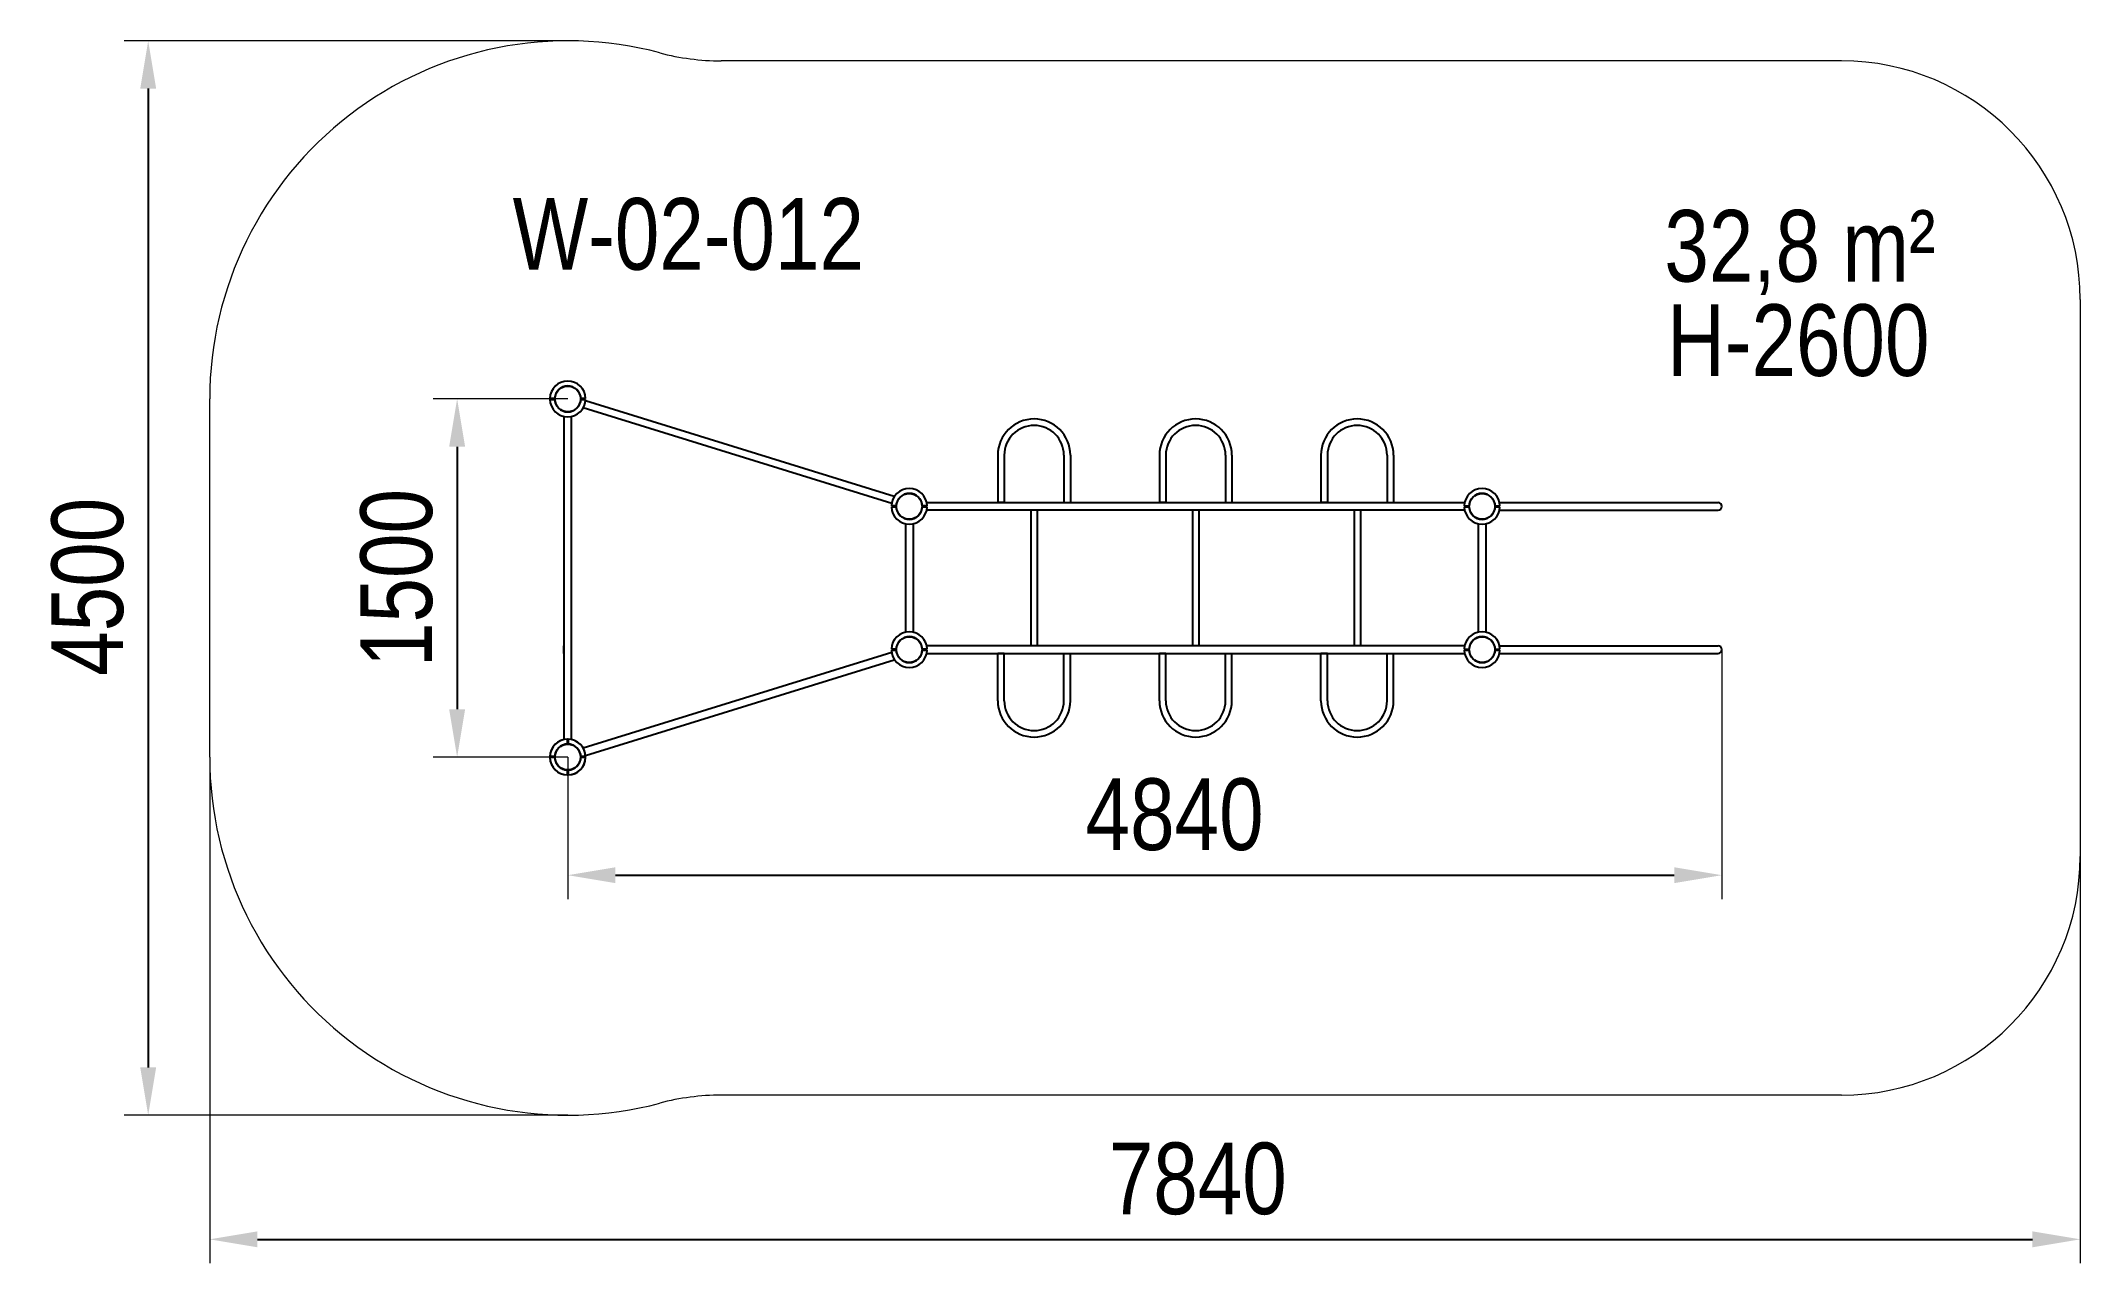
# Model space of a CAD drawing. Header units: millimetres. Extents: x -4751 to 3794, y -2773 to 2347.
import ezdxf

# ---------------------------------------------------------------- set-up
doc = ezdxf.new("R2010")
doc.units = ezdxf.units.MM
for name, color, linetype in [('DIKOM_АРТИКУЛ', 7, 'Continuous'), ('DIKOM_ЗОНА', 80, 'Continuous'), ('DIKOM_ОБЪЕКТ', 7, 'Continuous'), ('DIKOM_РАЗМЕР_ЗОНА', 7, 'Continuous'), ('DIKOM_РАЗМЕР_ОБЪЕКТА', 7, 'Continuous')]:
    doc.layers.add(name, color=color, linetype=linetype)
doc.styles.add('style1', font='arial.ttf', dxfattribs={"width": 0.8})
doc.dimstyles.new('1-50', dxfattribs={"dimtxt": 300, "dimasz": 200, "dimexe": 100, "dimexo": 0, "dimgap": 100, "dimtad": 1, "dimdec": 0, "dimtxsty": 'style1', "dimcen": 0, "dimclrd": 7, "dimclre": 7, "dimadec": 1, "dimazin": 2, "dimtfac": 1, "dimtdec": 0, "dimtmove": 0, "dimatfit": 3, "dimfxl": 0, "dimlwd": 25, "dimlwe": 18, "dimarcsym": 0})

# ---------------------------------------------------------------- blocks, each defined once
blk = doc.blocks.new('*D0')
at = {"layer": 'Defpoints', "color": 0, "transparency": 16777216}
for p in [(-2543.2, 847.3), (-3006.6, -652.7), (-2543.2, -652.7)]:
    blk.add_point(p, dxfattribs=at)
at = {"layer": 'DIKOM_РАЗМЕР_ОБЪЕКТА', "color": 7, "lineweight": 18, "transparency": 16777216}
for p, q in [((-2543.2, 847.3), (-3106.6, 847.3)), ((-2543.2, -652.7), (-3106.6, -652.7))]:
    blk.add_line(p, q, dxfattribs=at)
at = {"layer": 'DIKOM_РАЗМЕР_ОБЪЕКТА', "color": 7, "lineweight": 25, "transparency": 16777216}
blk.add_line((-3006.6, 647.3), (-3006.6, -452.7), dxfattribs=at)
at = {"layer": 'DIKOM_РАЗМЕР_ОБЪЕКТА', "color": 7, "transparency": 16777216}
for points in [[(-3039.9, 647.3), (-2973.2, 647.3), (-3006.6, 847.3)], [(-3039.9, -452.7), (-2973.2, -452.7), (-3006.6, -652.7)]]:
    blk.add_solid(points, dxfattribs=at)
at = {"layer": 'DIKOM_РАЗМЕР_ОБЪЕКТА', "color": 0, "transparency": 16777216, "insert": (-3259.7, 97.3), "char_height": 300, "attachment_point": 5, "rotation": 90, "style": 'style1'}
blk.add_mtext('1500', dxfattribs=at)
blk = doc.blocks.new('*D1')
at = {"layer": 'Defpoints', "color": 0, "transparency": 16777216}
for p in [(2292.7, -201.2), (-2543.2, -652.7), (2292.7, -1147.5)]:
    blk.add_point(p, dxfattribs=at)
at = {"layer": 'DIKOM_РАЗМЕР_ОБЪЕКТА', "color": 7, "lineweight": 18, "transparency": 16777216}
for p, q in [((2292.7, -201.2), (2292.7, -1247.5)), ((-2543.2, -652.7), (-2543.2, -1247.5))]:
    blk.add_line(p, q, dxfattribs=at)
at = {"layer": 'DIKOM_РАЗМЕР_ОБЪЕКТА', "color": 7, "lineweight": 25, "transparency": 16777216}
blk.add_line((-2343.2, -1147.5), (2092.7, -1147.5), dxfattribs=at)
at = {"layer": 'DIKOM_РАЗМЕР_ОБЪЕКТА', "color": 7, "transparency": 16777216}
for points in [[(-2343.2, -1114.2), (-2343.2, -1180.8), (-2543.2, -1147.5)], [(2092.7, -1114.2), (2092.7, -1180.8), (2292.7, -1147.5)]]:
    blk.add_solid(points, dxfattribs=at)
at = {"layer": 'DIKOM_РАЗМЕР_ОБЪЕКТА', "color": 0, "transparency": 16777216, "insert": (-0.4, -894.3), "char_height": 300, "attachment_point": 5, "style": 'style1'}
blk.add_mtext('4840', dxfattribs=at)
blk = doc.blocks.new('*D2')
at = {"layer": 'Defpoints', "color": 0, "transparency": 16777216}
for p in [(-4043.2, -652.7), (3793.7, -763.4), (3793.7, -2672.7)]:
    blk.add_point(p, dxfattribs=at)
at = {"layer": 'DIKOM_РАЗМЕР_ЗОНА', "color": 7, "lineweight": 18, "transparency": 16777216}
for p, q in [((-4043.2, -652.7), (-4043.2, -2772.7)), ((3793.7, -763.4), (3793.7, -2772.7))]:
    blk.add_line(p, q, dxfattribs=at)
at = {"layer": 'DIKOM_РАЗМЕР_ЗОНА', "color": 7, "lineweight": 25, "transparency": 16777216}
blk.add_line((-3843.2, -2672.7), (3593.7, -2672.7), dxfattribs=at)
at = {"layer": 'DIKOM_РАЗМЕР_ЗОНА', "color": 7, "transparency": 16777216}
for points in [[(-3843.2, -2639.3), (-3843.2, -2706), (-4043.2, -2672.7)], [(3593.7, -2639.3), (3593.7, -2706), (3793.7, -2672.7)]]:
    blk.add_solid(points, dxfattribs=at)
at = {"layer": 'DIKOM_РАЗМЕР_ЗОНА', "color": 0, "transparency": 16777216, "insert": (96.5, -2419.5), "char_height": 300, "attachment_point": 5, "style": 'style1'}
blk.add_mtext('7840', dxfattribs=at)
blk = doc.blocks.new('*D3')
at = {"layer": 'Defpoints', "color": 0, "transparency": 16777216}
for p in [(-2543.2, 2347.3), (-4301, -2152.7), (-2543.2, -2152.7)]:
    blk.add_point(p, dxfattribs=at)
at = {"layer": 'DIKOM_РАЗМЕР_ЗОНА', "color": 7, "lineweight": 18, "transparency": 16777216}
for p, q in [((-2543.2, 2347.3), (-4401, 2347.3)), ((-2543.2, -2152.7), (-4401, -2152.7))]:
    blk.add_line(p, q, dxfattribs=at)
at = {"layer": 'DIKOM_РАЗМЕР_ЗОНА', "color": 7, "lineweight": 25, "transparency": 16777216}
blk.add_line((-4301, 2147.3), (-4301, -1952.7), dxfattribs=at)
at = {"layer": 'DIKOM_РАЗМЕР_ЗОНА', "color": 7, "transparency": 16777216}
for points in [[(-4334.3, 2147.3), (-4267.6, 2147.3), (-4301, 2347.3)], [(-4334.3, -1952.7), (-4267.6, -1952.7), (-4301, -2152.7)]]:
    blk.add_solid(points, dxfattribs=at)
at = {"layer": 'DIKOM_РАЗМЕР_ЗОНА', "color": 0, "transparency": 16777216, "insert": (-4554.2, 60.5), "char_height": 300, "attachment_point": 5, "rotation": 90, "style": 'style1'}
blk.add_mtext('4500', dxfattribs=at)

msp = doc.modelspace()

# ---------------------------------------------------------------- linework, layer by layer
at = {"layer": 'DIKOM_ЗОНА', "color": 3, "lineweight": 15}
for p, q in [((2793.7, 2263.3), (-1900.6, 2263.3)), ((3793.7, 1263.3), (3793.7, -1068.7)), ((-4043.2, -652.7), (-4043.2, 847.3)), ((2793.7, -2068.7), (-1900.6, -2068.7))]:
    msp.add_line(p, q, dxfattribs=at)
for centre, radius, start, end in [((-2543.2, 847.3), 1500, 75.10533, 180), ((-1900.6, 3263.3), 1000, 255.10533, 270), ((2793.7, 1263.3), 1000, 0, 90), ((-2543.2, -652.7), 1500, 180, 284.89467), ((2793.7, -1068.7), 1000, 270, 0), ((-1900.6, -3068.7), 1000, 90, 104.89467)]:
    msp.add_arc(centre, radius, start, end, dxfattribs=at)
at = {"layer": 'DIKOM_ОБЪЕКТ'}
for p, q in [((-2618.2, 849.3), (-2597.6, 849.3)), ((-2597.6, 849.3), (-2618.2, 849.3)), ((-2618.2, 849.3), (-2597.6, 849.3)), ((-2618.2, 845.3), (-2597.6, 845.3)), ((-2597.6, 845.3), (-2618.2, 845.3)), ((-2618.2, 845.3), (-2597.6, 845.3)), ((-2559.2, 774), (-2559.2, -579.4)), ((-2527.2, -579.4), (-2527.2, 774)), ((-2488.7, 849.3), (-2468.2, 849.3)), ((-2468.2, 849.3), (-2488.7, 849.3)), ((-2488.7, 849.3), (-2468.2, 849.3)), ((-2488.7, 845.3), (-2468.2, 845.3)), ((-2468.2, 845.3), (-2488.7, 845.3)), ((-2488.7, 845.3), (-2468.2, 845.3)), ((-2488.2, 849.3), (-2488.2, 845.3)), ((-1185.3, 409.2), (-2477.9, 810.3)), ((-2468.4, 840.9), (-1175.8, 439.8)), ((-741.3, 611.3), (-741.3, 413.3)), ((-714.3, 611.3), (-714.3, 413.3)), ((-464.3, 611.3), (-464.3, 413.3)), ((-437.3, 611.3), (-437.3, 413.3)), ((-64.3, 611.3), (-64.3, 413.3)), ((-37.3, 611.3), (-37.3, 413.3)), ((212.7, 611.3), (212.7, 413.3)), ((239.7, 611.3), (239.7, 413.3)), ((612.7, 611.3), (612.7, 413.3)), ((639.7, 611.3), (639.7, 413.3)), ((889.7, 611.3), (889.7, 413.3)), ((916.7, 611.3), (916.7, 413.3)), ((-2559.2, 413.3), (-2559.2, 381.3)), ((-1187.3, 399.3), (-1166.7, 399.3)), ((-1166.7, 399.3), (-1187.3, 399.3)), ((-1187.3, 399.3), (-1166.7, 399.3)), ((-1187.3, 395.3), (-1166.7, 395.3)), ((-1166.7, 395.3), (-1187.3, 395.3)), ((-1187.3, 395.3), (-1166.7, 395.3)), ((-1057.8, 399.3), (-1037.3, 399.3)), ((-1037.3, 399.3), (-1057.8, 399.3)), ((-1057.8, 399.3), (-1037.3, 399.3)), ((-1057.8, 395.3), (-1037.3, 395.3)), ((-1037.3, 395.3), (-1057.8, 395.3)), ((-1057.8, 395.3), (-1037.3, 395.3)), ((-1039, 413.3), (1214.5, 413.3)), ((1214.5, 381.3), (-1039, 381.3)), ((-714.3, 413.3), (-741.3, 413.3)), ((-602.8, 381.3), (-602.8, -186.7)), ((-575.8, 381.3), (-575.8, -186.7)), ((-464.3, 413.3), (-437.3, 413.3)), ((-37.3, 413.3), (-64.3, 413.3)), ((74.2, 381.3), (74.2, -186.7)), ((101.2, 381.3), (101.2, -186.7)), ((212.7, 413.3), (239.7, 413.3)), ((639.7, 413.3), (612.7, 413.3)), ((751.2, 381.3), (751.2, -186.7)), ((778.2, 381.3), (778.2, -186.7)), ((889.7, 413.3), (916.7, 413.3)), ((1212.7, 399.3), (1233.3, 399.3)), ((1212.7, 395.3), (1233.3, 395.3)), ((1232.7, 395.3), (1232.7, 399.3)), ((1342.2, 399.3), (1362.7, 399.3)), ((1342.2, 395.3), (1362.7, 395.3)), ((1361, 413.3), (2276.7, 413.3)), ((1361, 413.3), (2160.7, 413.3)), ((1361, 381.3), (2276.7, 381.3)), ((1361, 381.3), (2160.7, 381.3)), ((-2527.2, -127.7), (-2527.2, 322.3)), ((-1128.3, 322.3), (-1128.3, -127.7)), ((-1096.3, 322.3), (-1096.3, -127.7)), ((1271.7, 322.3), (1271.7, -127.7)), ((1303.7, 322.3), (1303.7, -127.7)), ((-1128.3, -151.1), (-1128.3, -150.6)), ((-1096.3, -150.6), (-1096.3, -151.1)), ((-2559.2, -218.7), (-2559.2, -186.7)), ((-1185.3, -214.6), (-2477.9, -615.7)), ((-2468.4, -646.2), (-1175.8, -245.1)), ((-1187.3, -200.7), (-1166.7, -200.7)), ((-1166.7, -200.7), (-1187.3, -200.7)), ((-1187.3, -200.7), (-1166.7, -200.7)), ((-1187.3, -204.7), (-1166.7, -204.7)), ((-1166.7, -204.7), (-1187.3, -204.7)), ((-1187.3, -204.7), (-1166.7, -204.7)), ((-1057.8, -200.7), (-1037.3, -200.7)), ((-1037.3, -200.7), (-1057.8, -200.7)), ((-1057.8, -200.7), (-1037.3, -200.7)), ((-1057.8, -204.7), (-1037.3, -204.7)), ((-1037.3, -204.7), (-1057.8, -204.7)), ((-1057.8, -204.7), (-1037.3, -204.7)), ((1214.5, -186.7), (-1039, -186.7)), ((-1039, -218.7), (1214.5, -218.7)), ((-741.3, -416.7), (-741.3, -218.7)), ((-714.3, -218.7), (-741.3, -218.7)), ((-714.3, -416.7), (-714.3, -218.7)), ((-464.3, -416.7), (-464.3, -218.7)), ((-464.3, -218.7), (-437.3, -218.7)), ((-437.3, -416.7), (-437.3, -218.7)), ((-64.3, -416.7), (-64.3, -218.7)), ((-37.3, -218.7), (-64.3, -218.7)), ((-37.3, -416.7), (-37.3, -218.7)), ((212.7, -416.7), (212.7, -218.7)), ((212.7, -218.7), (239.7, -218.7)), ((239.7, -416.7), (239.7, -218.7)), ((612.7, -416.7), (612.7, -218.7)), ((639.7, -218.7), (612.7, -218.7)), ((639.7, -416.7), (639.7, -218.7)), ((889.7, -416.7), (889.7, -218.7)), ((889.7, -218.7), (916.7, -218.7)), ((916.7, -416.7), (916.7, -218.7)), ((1212.7, -200.7), (1233.3, -200.7)), ((1212.7, -204.7), (1233.3, -204.7)), ((1232.7, -204.7), (1232.7, -200.7)), ((1342.2, -200.7), (1362.7, -200.7)), ((1342.2, -204.7), (1362.7, -204.7)), ((1361, -186.7), (2276.7, -186.7)), ((1361, -186.7), (2160.7, -186.7)), ((1361, -218.7), (2276.7, -218.7)), ((1361, -218.7), (2160.7, -218.7)), ((-2545.2, -577.7), (-2545.2, -598.2)), ((-2541.2, -577.7), (-2541.2, -598.2)), ((-2597.6, -650.7), (-2618.2, -650.7)), ((-2597.6, -654.7), (-2618.2, -654.7)), ((-2468.2, -650.7), (-2488.7, -650.7)), ((-2468.2, -654.7), (-2488.7, -654.7)), ((-2545.2, -707.1), (-2545.2, -727.7)), ((-2541.2, -707.1), (-2541.2, -727.7))]:
    msp.add_line(p, q, dxfattribs=at)
for centre in [(-2543.2, 847.3), (-1112.3, 397.3), (1287.7, 397.3), (-1112.3, -202.7), (1287.7, -202.7), (-2543.2, -652.7)]:
    msp.add_circle(centre, 54, dxfattribs=at)
for centre, radius, start, end in [((-2543.2, 847.3), 75, 1.52807, 178.47193), ((-2543.2, 847.3), 75, 1.52807, 178.47193), ((-2543.2, 847.3), 75, 1.52807, 178.47193), ((-2543.2, 847.3), 54.5, 2.10307, 177.89693), ((-2543.2, 847.3), 54.5, 2.10307, 177.89693), ((-2543.2, 847.3), 54.5, 2.10307, 177.89693), ((-2543.2, 847.3), 75, 181.52807, 358.47193), ((-2543.2, 847.3), 75, 181.52807, 358.47193), ((-2543.2, 847.3), 75, 181.52807, 358.47193), ((-2543.2, 847.3), 54.5, 182.10307, 357.89693), ((-2543.2, 847.3), 54.5, 182.10307, 357.89693), ((-2543.2, 847.3), 54.5, 182.10307, 357.89693), ((-589.3, 611.3), 152, 0, 180), ((-589.3, 611.3), 125, 0, 180), ((87.7, 611.3), 152, 0, 180), ((87.7, 611.3), 125, 0, 180), ((764.7, 611.3), 152, 0, 180), ((764.7, 611.3), 125, 0, 180), ((-1112.3, 397.3), 75, 1.52807, 178.47193), ((-1112.3, 397.3), 75, 1.52807, 178.47193), ((-1112.3, 397.3), 75, 1.52807, 178.47193), ((-1112.3, 397.3), 54.5, 2.10307, 177.89693), ((-1112.3, 397.3), 54.5, 2.10307, 177.89693), ((-1112.3, 397.3), 54.5, 2.10307, 177.89693), ((1287.7, 397.3), 75, 1.52807, 178.47193), ((1287.7, 397.3), 54.5, 2.10307, 177.89693), ((-1112.3, 397.3), 75, 181.52807, 358.47193), ((-1112.3, 397.3), 75, 181.52807, 358.47193), ((-1112.3, 397.3), 75, 181.52807, 358.47193), ((-1112.3, 397.3), 54.5, 182.10307, 357.89693), ((-1112.3, 397.3), 54.5, 182.10307, 357.89693), ((-1112.3, 397.3), 54.5, 182.10307, 357.89693), ((1287.7, 397.3), 75, 181.52807, 358.47193), ((1287.7, 397.3), 54.5, 182.10307, 357.89693), ((2276.7, 397.3), 16, 270, 90), ((-1112.3, -202.7), 75, 1.52807, 178.47193), ((-1112.3, -202.7), 75, 1.52807, 178.47193), ((-1112.3, -202.7), 75, 1.52807, 178.47193), ((-1112.3, -202.7), 54.5, 2.10307, 177.89693), ((-1112.3, -202.7), 54.5, 2.10307, 177.89693), ((-1112.3, -202.7), 54.5, 2.10307, 177.89693), ((1287.7, -202.7), 75, 1.52807, 178.47193), ((1287.7, -202.7), 54.5, 2.10307, 177.89693), ((-1112.3, -202.7), 75, 181.52807, 358.47193), ((-1112.3, -202.7), 75, 181.52807, 358.47193), ((-1112.3, -202.7), 75, 181.52807, 358.47193), ((-1112.3, -202.7), 54.5, 182.10307, 357.89693), ((-1112.3, -202.7), 54.5, 182.10307, 357.89693), ((-1112.3, -202.7), 54.5, 182.10307, 357.89693), ((1287.7, -202.7), 75, 181.52807, 358.47193), ((1287.7, -202.7), 54.5, 182.10307, 357.89693), ((2276.7, -202.7), 16, 270, 90), ((-589.3, -416.7), 152, 180, 0), ((-589.3, -416.7), 125, 180, 0), ((87.7, -416.7), 152, 180, 0), ((87.7, -416.7), 125, 180, 0), ((764.7, -416.7), 152, 180, 0), ((764.7, -416.7), 125, 180, 0), ((-2543.2, -652.7), 75, 91.52807, 268.47193), ((-2543.2, -652.7), 75, 1.52807, 178.47193), ((-2543.2, -652.7), 75, 271.52807, 88.47193), ((-2543.2, -652.7), 75, 181.52807, 358.47193), ((-2543.2, -652.7), 54.5, 92.10307, 267.89693), ((-2543.2, -652.7), 54.5, 2.10307, 177.89693), ((-2543.2, -652.7), 54.5, 182.10307, 357.89693), ((-2543.2, -652.7), 54.5, 272.10307, 87.89693)]:
    msp.add_arc(centre, radius, start, end, dxfattribs=at)

# ---------------------------------------------------------------- texts
at = {"layer": 'DIKOM_АРТИКУЛ', "color": 7, "linetype": 'Continuous', "lineweight": 15, "insert": (-2773.9, 1688.6), "char_height": 300, "width": 2314.7, "attachment_point": 1, "style": 'style1'}
msp.add_mtext('W-02-012', dxfattribs=at)
at = {"layer": 'DIKOM_РАЗМЕР_ОБЪЕКТА', "char_height": 300, "width": 2314.7, "attachment_point": 1, "style": 'style1'}
for s, insert in [('32,8 m²', (2051.4, 1638.7)), ('H-2600', (2062.7, 1243.7))]:
    msp.add_mtext(s, dxfattribs=dict(at, insert=insert))

# ---------------------------------------------------------------- dimensions: what is measured, and where the dimension line sits
at = {"layer": 'DIKOM_РАЗМЕР_ЗОНА'}
dim = msp.add_linear_dim(base=(-4301, -2152.7), p1=(-2543.2, 2347.3), p2=(-2543.2, -2152.7), angle=90, dimstyle='1-50', dxfattribs=at)
dim.commit()
dim.dimension.update_dxf_attribs({"geometry": '*D3', "text_midpoint": (-4301, 60.5), "dimtype": 160})
dim = msp.add_linear_dim(base=(3793.7, -2672.7), p1=(-4043.2, -652.7), p2=(3793.7, -763.4), text='7840', dimstyle='1-50', dxfattribs=at)
dim.commit()
dim.dimension.update_dxf_attribs({"geometry": '*D2', "text_midpoint": (96.5, -2672.7), "dimtype": 160})
at = {"layer": 'DIKOM_РАЗМЕР_ОБЪЕКТА'}
dim = msp.add_linear_dim(base=(-3006.6, -652.7), p1=(-2543.2, 847.3), p2=(-2543.2, -652.7), angle=90, dimstyle='1-50', dxfattribs=at)
dim.commit()
dim.dimension.update_dxf_attribs({"geometry": '*D0', "text_midpoint": (-3006.6, 97.3), "dimtype": 160})
dim = msp.add_linear_dim(base=(2292.7, -1147.5), p1=(-2543.2, -652.7), p2=(2292.7, -201.2), text='4840', dimstyle='1-50', dxfattribs=at)
dim.commit()
dim.dimension.update_dxf_attribs({"geometry": '*D1', "text_midpoint": (-0.4, -1147.5), "dimtype": 160})

doc.saveas('drawing.dxf')
